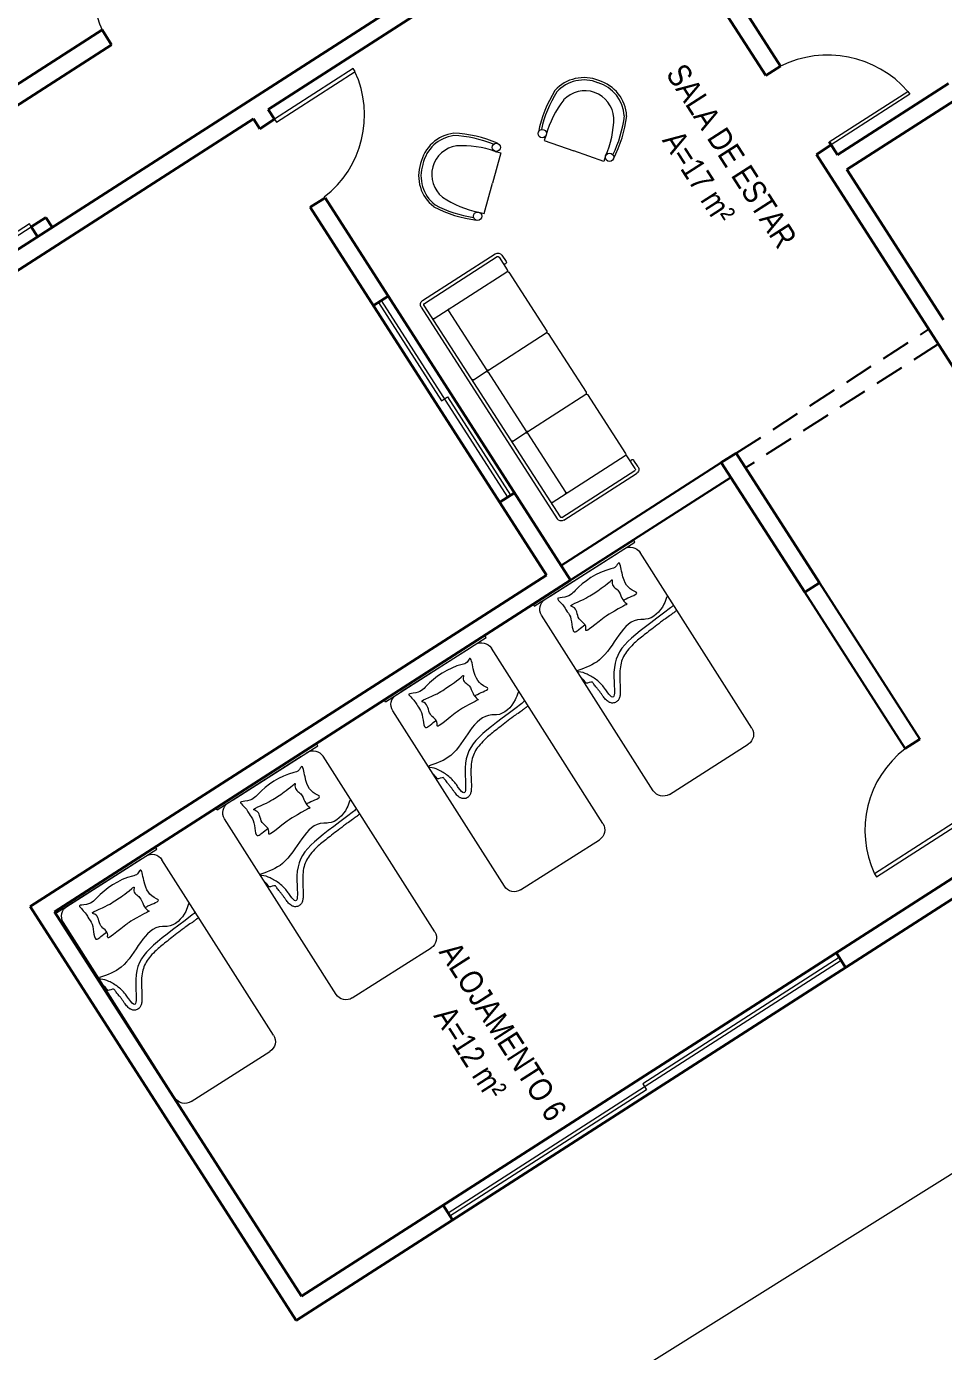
# Model space of a CAD drawing. Header units: metres. Extents: x -71 to 881, y -503 to 661.
# Drawn here: x 100.62 to 108.47, y 464.4 to 475.74 of the extents above; entities that cross this region are included whole.
import ezdxf

# ---------------------------------------------------------------- set-up
doc = ezdxf.new("R2010")
doc.units = ezdxf.units.M
doc.linetypes.add('ACAD_ISO02W100', pattern=[15, 12, -3])
doc.linetypes.add('CACHE', pattern=[0.375, 0.25, -0.125])
for name, color, linetype, lineweight in [('02. Paredes', 6, 'Continuous', 30), ('03. Esquadria janelas', 2, 'Continuous', 15), ('03. Esquadria Porta', 2, 'Continuous', 15), ('04. Pisos', 8, 'Continuous', 5), ('05. Textos', 5, 'Continuous', 0), ('07. Mobiliário', 51, 'Continuous', 5), ('08. Projeção', 1, 'ACAD_ISO02W100', 5)]:
    doc.layers.add(name, color=color, linetype=linetype, lineweight=lineweight)
doc.layers.add('02.b. Parede a demolir', color=1, linetype='CACHE')
doc.layers.add('02.c. Parede a construir', color=5, linetype='Continuous')
doc.styles.add('ESC 1.100', font='ARIALN.TTF', dxfattribs={"height": 0.2})

# ---------------------------------------------------------------- blocks, each defined once
blk = doc.blocks.new('camasolteiro02')
for p, q in [((51.1, 0), (-51.1, 0)), ((-51.1, 0), (51.1, 0)), ((-51.1, -2), (-51.1, 0)), ((51.1, -2), (51.1, 0)), ((40, -2), (-51.1, -2)), ((35, -2), (-35, -2)), ((51.1, -2), (-34.1, -2)), ((-50, -190), (-50, -12)), ((50, -190), (50, -12)), ((40, -200), (-40, -200))]:
    blk.add_line(p, q)
for centre, radius, start, end in [((-40, -12), 10, 90, 180), ((40, -12), 10, 0, 90), ((-49, -57.4), 1.23, 90, 142.8431), ((49.1, -69.7), 1.23, 39.6145, 90), ((-40, -190), 10, 180, 270), ((40, -190), 10, 270, 0)]:
    blk.add_arc(centre, radius, start, end)
for points, knots in [([(-15.9, -39), (-16.7, -38.9), (-21.1, -38.7), (-30.8, -41.7), (-24.6, -32.2), (-24.2, -25), (-32.2, -7.2), (-25.5, -11.9), (-11.6, -6.3), (9.3, -7.2), (22.1, -11.9), (31.1, -6.5), (31, -7.8), (30.6, -11.1), (29.4, -14.9), (30.1, -21.2), (28.5, -27.9), (37.9, -40.6), (28.3, -39.2), (25.2, -38.9), (23.1, -38.9), (23, -38.9)], [81.687104, 81.687104, 81.687104, 81.687104, 84.303092, 94.490265, 95.821174, 114.974443, 124.217806, 127.994946, 132.672535, 168.407907, 181.157056, 185.083873, 185.083873, 185.083873, 194.913874, 196.95947, 203.804533, 217.332123, 221.076914, 227.501963, 227.635262, 227.635262, 227.635262, 227.635262]), ([(-12.6, -42.9), (-14.1, -43), (-15.5, -43.2), (-17, -43.3), (-16.9, -43), (-16, -40.9), (-15.4, -35.9), (-18.1, -28.7), (-13.3, -22.6), (-18.2, -18.5), (-7.8, -20.1), (1.6, -20), (11.3, -20.4), (26.3, -17.4), (22.4, -21.5), (22.9, -26.1), (25.9, -32.8), (21.3, -39), (26.3, -44.5), (21.9, -44), (0.5, -41.9), (-12.6, -42.9)], [128.109957, 128.109957, 128.109957, 128.109957, 133.877174, 133.877174, 133.877174, 134.700022, 140.852367, 148.288711, 156.818578, 158.771961, 161.075668, 177.368653, 194.033089, 200.69833, 202.514132, 207.842433, 213.9765, 223.65884, 225.88537, 231.073357, 231.878679, 231.878679, 231.878679, 231.878679]), ([(-50, -64.8), (-49.4, -65.6), (-5, -69.7), (19.9, -66.9), (37.6, -114.5), (38, -91.4), (39.4, -84.5), (43.9, -75.4), (47.1, -71.4), (49.8, -69.5), (49.3, -69), (49.2, -68.7), (49.1, -68.5)], [1.179138, 1.179138, 1.179138, 1.179138, 4.278979, 98.140229, 150.29156, 154.194563, 163.809696, 172.228699, 179.388193, 179.916356, 180.434462, 181.065997, 181.065997, 181.065997, 181.065997]), ([(-50, -70.4), (-50, -70.4), (-49.9, -70.4), (-49.3, -70.6), (-48.7, -70.7), (-48.1, -70.8), (-47.9, -70.8), (-47.5, -70.8), (-47.4, -70.8), (-46.9, -70.9), (-46.5, -70.9), (-45.4, -71), (-44.7, -71.1), (-42.5, -71.3), (-36.1, -71.4), (-32, -71.8), (-29.4, -72), (-22, -72.7), (-17.5, -73.1), (-9.5, -73.9), (-6, -74.4), (-0.3, -75.6), (2, -76.2), (6.1, -77.6), (8, -78.4), (11.4, -80.4), (13, -81.6), (16, -84.4), (17.5, -86.1), (19.4, -88.7), (19.8, -89.3), (20.7, -90.5), (21.1, -91.2), (22.5, -93.4), (23.5, -95.1), (25.2, -98.1), (26, -99.5), (27.3, -101.6), (27.8, -102.5), (28.8, -103.9), (29.2, -104.5), (29.9, -105.5), (30.2, -105.9), (30.9, -106.6), (31.2, -106.9), (31.9, -107.5), (32.3, -107.8), (33, -108.2), (33.4, -108.4), (34.3, -108.7), (34.7, -108.8), (35.7, -108.9), (36.2, -108.9), (37.3, -108.8), (37.8, -108.6), (38.8, -108.2), (39.3, -107.9), (40, -107.3), (40.3, -107), (40.8, -106.3), (41, -106), (41.4, -105.4), (41.5, -105.1), (41.9, -104.2), (42.1, -103.7), (42.4, -102.5), (42.5, -101.9), (42.7, -100.6), (42.7, -100), (42.8, -98.8), (42.9, -98.4), (42.9, -97.6), (42.9, -97.2), (42.9, -96.4), (43, -96.1), (43, -95.2), (43, -94.8), (43, -93.9), (43.1, -93.4), (43.2, -92.5), (43.2, -92), (43.4, -90.6), (43.5, -89.6), (43.7, -88), (43.8, -87.3), (43.9, -86.2), (43.9, -85.6), (44, -84.8), (44, -84.5), (44.1, -83.6), (44.1, -83), (49.1, -81.9), (49.1, -81.4), (49.2, -80), (49.2, -79.3), (49.4, -78), (49.5, -77.5), (49.6, -77), (49.7, -76.9), (49.8, -76.7), (49.8, -76.5), (49.9, -76.3), (50, -76.3), (50, -76.2)], [2.761415, 2.761415, 2.761415, 2.761415, 2.829206, 2.829206, 3.660886, 3.660886, 4.097157, 4.097157, 4.464162, 4.464162, 5.39152, 5.39152, 7.246236, 7.246236, 10.955667, 10.955667, 18.37453, 18.37453, 33.212255, 33.212255, 48.04998, 48.04998, 60.019504, 60.019504, 71.989027, 71.989027, 83.95855, 83.95855, 95.928074, 95.928074, 99.337206, 99.337206, 102.746339, 102.746339, 110.488091, 110.488091, 116.982094, 116.982094, 121.58744, 121.58744, 125.074699, 125.074699, 127.748544, 127.748544, 129.874348, 129.874348, 131.607074, 131.607074, 133.012182, 133.012182, 134.185572, 134.185572, 135.358962, 135.358962, 136.532352, 136.532352, 137.705742, 137.705742, 138.879132, 138.879132, 140.052522, 140.052522, 141.225912, 141.225912, 143.645822, 143.645822, 146.065732, 146.065732, 148.485642, 148.485642, 149.88036, 149.88036, 151.014889, 151.014889, 152.149417, 152.149417, 153.508303, 153.508303, 155.04767, 155.04767, 156.587038, 156.587038, 159.665773, 159.665773, 161.486893, 161.486893, 162.994551, 162.994551, 163.773757, 163.773757, 165.332168, 165.332168, 166.890579, 166.890579, 169.462976, 169.462976, 172.035372, 172.035372, 172.917822, 172.917822, 173.800272, 173.800272, 174.402112, 174.402112, 174.402112, 174.402112])]:
    blk.add_open_spline(points, degree=3, knots=knots)
blk.add_spline([(-49, -56.2), (-43.4, -60.3), (-23.1, -62.6), (-19.7, -60.5), (28.6, -70.8), (49.1, -68.5)], degree=3)
blk = doc.blocks.new('rtry')
for p, q in [((39002.39, 28766.88), (39002.39, 28703.88)), ((39004.89, 28766.88), (39004.89, 28703.88)), ((39005.89, 28770.38), (39188.89, 28770.38)), ((39005.89, 28767.88), (39188.89, 28767.88)), ((39017.89, 28766.88), (39017.89, 28703.88)), ((39070.89, 28766.88), (39070.89, 28755.88)), ((39123.89, 28766.88), (39123.89, 28755.88)), ((39176.89, 28766.88), (39176.89, 28703.88)), ((39189.89, 28766.88), (39189.89, 28703.88)), ((39192.39, 28766.88), (39192.39, 28703.88)), ((39018.89, 28754.88), (39069.89, 28754.88)), ((39070.89, 28753.88), (39070.89, 28703.88)), ((39071.89, 28754.88), (39122.89, 28754.88)), ((39123.89, 28753.88), (39123.89, 28703.88)), ((39124.89, 28754.88), (39175.89, 28754.88)), ((39005.89, 28702.88), (39016.89, 28702.88)), ((39005.89, 28700.38), (39011.39, 28700.38)), ((39018.89, 28702.88), (39069.89, 28702.88)), ((39071.89, 28702.88), (39122.89, 28702.88)), ((39124.89, 28702.88), (39175.89, 28702.88)), ((39188.89, 28702.88), (39177.89, 28702.88)), ((39188.89, 28700.38), (39183.39, 28700.38))]:
    blk.add_line(p, q)
for centre, radius, start, end in [((39005.89, 28766.88), 3.5, 90, 180), ((39005.89, 28766.88), 1, 90, 180), ((39016.89, 28766.88), 1, 0, 90), ((39018.89, 28766.88), 1, 90, 180), ((39069.89, 28766.88), 1, 0, 90), ((39071.89, 28766.88), 1, 90, 180), ((39122.89, 28766.88), 1, 0, 90), ((39124.89, 28766.88), 1, 90, 180), ((39175.89, 28766.88), 1, 0, 90), ((39177.89, 28766.88), 1, 90, 180), ((39188.89, 28766.88), 3.5, 0, 90), ((39188.89, 28766.88), 1, 0, 90), ((39018.89, 28755.88), 1, 180, 270), ((39018.89, 28753.88), 1, 90, 180), ((39069.89, 28755.88), 1, 270, 0), ((39069.89, 28753.88), 1, 0, 90), ((39071.89, 28755.88), 1, 180, 270), ((39071.89, 28753.88), 1, 90, 180), ((39122.89, 28755.88), 1, 270, 0), ((39122.89, 28753.88), 1, 0, 90), ((39124.89, 28755.88), 1, 180, 270), ((39124.89, 28753.88), 1, 90, 180), ((39175.89, 28755.88), 1, 270, 0), ((39175.89, 28753.88), 1, 0, 90), ((39005.89, 28703.88), 3.5, 180, 270), ((39005.89, 28703.88), 1, 180, 270), ((39011.39, 28701.63), 1.25, 270, 90), ((39016.89, 28703.88), 1, 270, 0), ((39018.89, 28703.88), 1, 180, 270), ((39069.89, 28703.88), 1, 270, 0), ((39071.89, 28703.88), 1, 180, 270), ((39122.89, 28703.88), 1, 270, 0), ((39124.89, 28703.88), 1, 180, 270), ((39175.89, 28703.88), 1, 270, 0), ((39177.89, 28703.88), 1, 180, 270), ((39183.39, 28701.63), 1.25, 90, 270), ((39188.89, 28703.88), 3.5, 270, 0), ((39188.89, 28703.88), 1, 270, 0)]:
    blk.add_arc(centre, radius, start, end)

msp = doc.modelspace()

# ---------------------------------------------------------------- linework, layer by layer
at = {"layer": '02. Paredes'}
for p, q in [((105.966, 477.131), (107.079, 475.398)), ((105.84, 477.05), (106.953, 475.317)), ((98.195, 472.317), (104.16, 476.149)), ((102.693, 475.028), (104.241, 476.023)), ((100.202, 475.021), (101.271, 475.708)), ((101.352, 475.581), (101.271, 475.708)), ((100.283, 474.895), (101.352, 475.581)), ((107.079, 475.398), (106.953, 475.317)), ((108.517, 475.251), (107.566, 474.64)), ((108.598, 475.125), (107.647, 474.514)), ((98.15, 472.11), (102.567, 474.947)), ((102.567, 474.947), (102.621, 474.863)), ((102.747, 474.944), (102.621, 474.863)), ((102.693, 475.028), (102.747, 474.944)), ((107.512, 474.724), (107.386, 474.643)), ((107.496, 474.75), (107.566, 474.64)), ((107.512, 474.724), (107.566, 474.64)), ((107.566, 474.64), (107.512, 474.724)), ((107.386, 474.643), (110.542, 469.73)), ((107.647, 474.514), (108.474, 473.227)), ((103.18, 474.271), (103.053, 474.19)), ((103.18, 474.271), (105.282, 470.998)), ((103.053, 474.19), (105.075, 471.043)), ((100.665, 474.023), (100.791, 474.104)), ((100.665, 474.023), (100.791, 474.104)), ((100.719, 473.939), (100.665, 474.023)), ((100.791, 474.104), (100.845, 474.02)), ((103.594, 473.349), (103.72, 473.43)), ((106.572, 472.005), (106.699, 472.086)), ((106.699, 472.086), (106.572, 472.005)), ((106.699, 472.086), (107.412, 470.976)), ((106.572, 472.005), (107.286, 470.895)), ((104.675, 471.666), (104.801, 471.747)), ((105.075, 471.043), (100.657, 468.206)), ((105.282, 470.998), (100.865, 468.161)), ((107.412, 470.976), (107.286, 470.895)), ((108.145, 469.557), (108.271, 469.638)), ((109.395, 468.815), (102.933, 464.664)), ((108.767, 468.589), (102.978, 464.871)), ((100.657, 468.206), (102.933, 464.664)), ((100.865, 468.161), (102.978, 464.871)), ((107.555, 467.811), (107.636, 467.685)), ((104.19, 465.649), (104.271, 465.523))]:
    msp.add_line(p, q, dxfattribs=at)
at = {"layer": '02.b. Parede a demolir'}
msp.add_lwpolyline([(106.78, 471.96), (106.699, 472.086), (108.348, 473.146), (108.429, 473.02)], close=True, dxfattribs=at)
at = {"layer": '02.c. Parede a construir'}
msp.add_lwpolyline([(106.572, 472.005), (106.653, 471.879), (105.282, 470.998), (105.201, 471.124)], close=True, dxfattribs=at)
msp.add_lwpolyline([(108.145, 469.557), (107.286, 470.895), (107.412, 470.976), (108.271, 469.638)], dxfattribs=at)
at = {"layer": '03. Esquadria janelas'}
for p, q in [((103.636, 473.376), (104.176, 472.534)), ((103.661, 473.392), (104.742, 471.709)), ((104.176, 472.534), (104.227, 472.567)), ((104.227, 472.567), (104.767, 471.725)), ((107.598, 467.744), (104.233, 465.582)), ((107.582, 467.769), (105.899, 466.688)), ((105.899, 466.688), (105.932, 466.638)), ((105.932, 466.638), (104.249, 465.557))]:
    msp.add_line(p, q, dxfattribs=at)
at = {"layer": '03. Esquadria Porta'}
for points in [[(103.437, 475.351), (103.42, 475.377), (102.747, 474.944), (102.763, 474.919)], [(108.169, 475.182), (108.185, 475.157), (107.512, 474.724), (107.496, 474.75)], [(99.976, 473.616), (99.992, 473.59), (100.665, 474.023), (100.649, 474.048)], [(107.883, 468.485), (107.899, 468.46), (108.572, 468.892), (108.556, 468.918)]]:
    msp.add_lwpolyline(points, close=True, dxfattribs=at)
at = {"layer": '04. Pisos'}
msp.add_lwpolyline([(99.448, 460.229), (117.705, 471.652), (159.987, 403.785), (294.216, 488.221)], dxfattribs=at)
at = {"layer": '07. Mobiliário'}
for p, q in [((105.073, 474.809), (105.056, 474.762)), ((105.056, 474.762), (105.31, 474.672)), ((104.685, 474.656), (104.614, 474.396)), ((104.637, 474.669), (104.685, 474.656)), ((105.565, 474.583), (105.31, 474.672)), ((105.581, 474.63), (105.565, 474.583)), ((104.543, 474.136), (104.614, 474.396)), ((104.495, 474.149), (104.543, 474.136))]:
    msp.add_line(p, q, dxfattribs=at)
for centre in [(105.039, 474.821), (104.646, 474.703), (105.615, 474.618), (104.485, 474.114)]:
    msp.add_circle(centre, 0.0357, dxfattribs=at)
for centre, radius, start, end in [((105.396, 474.965), 0.335, 67.7381, 137.906), ((105.396, 474.965), 0.315, 67.7381, 137.5971), ((105.427, 474.954), 0.335, 3.255, 73.4229), ((106.027, 474.634), 1.04, 147.7255, 168.9841), ((106.027, 474.634), 1.02, 147.8231, 167.4567), ((105.405, 474.933), 0.254, 71.1878, 135.9959), ((105.4, 474.934), 0.254, 5.1651, 69.9732), ((105.427, 474.954), 0.315, 3.5639, 73.4229), ((105.895, 474.586), 0.852, 142.1172, 164.8042), ((104.801, 474.971), 0.852, 336.3568, 359.0438), ((104.729, 475.091), 1.02, 333.7043, 353.338), ((104.729, 475.091), 1.04, 332.1769, 353.4355), ((104.325, 474.492), 0.335, 97.4411, 167.609), ((104.238, 473.785), 1.04, 66.3631, 87.6216), ((104.325, 474.492), 0.315, 97.75, 167.609), ((104.346, 474.466), 0.254, 99.3512, 164.1593), ((104.238, 473.785), 1.02, 67.8904, 87.5241), ((104.353, 473.865), 0.852, 70.5429, 93.2299), ((104.316, 474.46), 0.335, 161.9242, 232.0921), ((104.316, 474.46), 0.315, 161.9242, 231.7832), ((104.347, 474.471), 0.254, 165.3739, 230.182), ((104.658, 474.985), 0.852, 236.3034, 258.9903), ((104.6, 475.113), 1.04, 241.9117, 263.1702), ((104.6, 475.113), 1.02, 242.0092, 261.6428)]:
    msp.add_arc(centre, radius, start, end, dxfattribs=at)
at = {"layer": '08. Projeção'}
for centre, radius, start, end in [((101.919, 476.005), 0.713, 133.7138, 204.6535), ((107.485, 474.587), 0.906, 41.0372, 116.5818), ((102.635, 474.979), 0.883, 307.5862, 24.9058), ((108.684, 468.857), 0.883, 127.5862, 204.9058)]:
    msp.add_arc(centre, radius, start, end, dxfattribs=at)

# ---------------------------------------------------------------- block references
at = {"layer": '07. Mobiliário'}
for name, p, xscale, yscale, zscale, rotation in [('rtry', (140.372, 1042.391), -0.01176470588235127, 0.01176470588235127, 0.01176470588235127, 122.7551533556385), ('camasolteiro02', (105.391, 471.068), -0.01, 0.01, 0.01, 32.47154466296651), ('camasolteiro02', (104.117, 470.25), -0.01, 0.01, 0.01, 32.47154466296651), ('camasolteiro02', (102.677, 469.325), -0.01, 0.01, 0.01, 32.47154466296651), ('camasolteiro02', (101.297, 468.439), -0.01, 0.01, 0.01, 32.47154466296651)]:
    msp.add_blockref(name, p, dxfattribs=dict(at, xscale=xscale, yscale=yscale, zscale=zscale, rotation=rotation))

# ---------------------------------------------------------------- texts
at = {"layer": '05. Textos', "char_height": 0.2, "width": 6.86676, "attachment_point": 2, "rotation": 302.6846, "style": 'ESC 1.100'}
for s, insert in [('SALA DE ESTAR\\PA=17 m²', (106.745, 474.684)), ('ALOJAMENTO 6\\PA=12 m²', (104.789, 467.191))]:
    msp.add_mtext(s, dxfattribs=dict(at, insert=insert))

doc.saveas('drawing.dxf')
